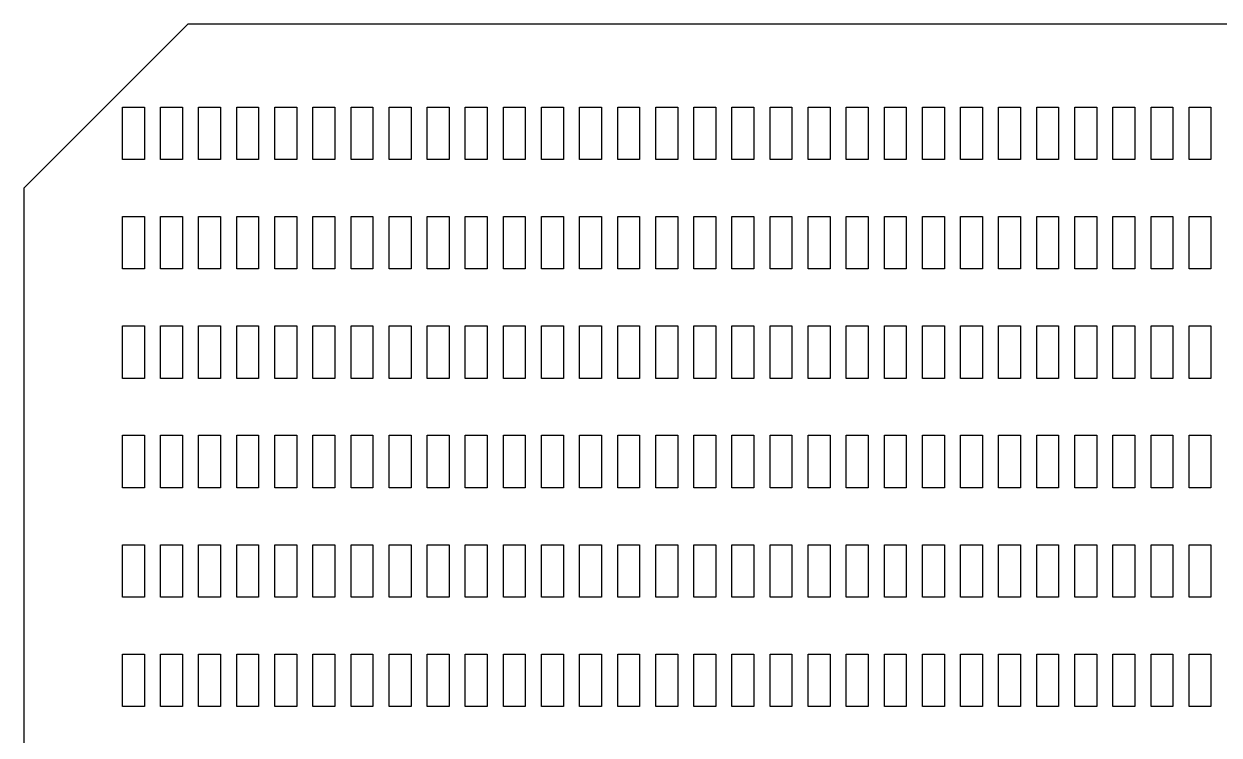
# Model space of a CAD drawing. Extents: x 9 to 33, y 0 to 18.
# Drawn here: x 12.308 to 15.036, y 5.66 to 7.285 of the extents above; entities that cross this region are included whole.
import ezdxf

# ---------------------------------------------------------------- set-up
doc = ezdxf.new("R2010")
doc.units = 0
doc.header["$MEASUREMENT"] = 0
doc.layers.add('OBJECT', color=3, linetype='CONTINUOUS')

msp = doc.modelspace()

# ---------------------------------------------------------------- linework, layer by layer
at = {"layer": 'OBJECT'}
for p, q in [((12.68269, 7.28487), (12.30769, 6.90987)), ((12.68269, 7.28487), (19.42769, 7.28487)), ((12.53269, 7.09487), (12.58269, 7.09487)), ((12.53269, 6.97487), (12.53269, 7.09487)), ((12.58269, 7.09487), (12.58269, 6.97487)), ((12.61965, 6.97487), (12.61965, 7.09487)), ((12.61965, 7.09487), (12.66965, 7.09487)), ((12.66965, 7.09487), (12.66965, 6.97487)), ((12.70661, 6.97487), (12.70661, 7.09487)), ((12.70661, 7.09487), (12.75661, 7.09487)), ((12.75661, 7.09487), (12.75661, 6.97487)), ((12.79357, 6.97487), (12.79357, 7.09487)), ((12.79357, 7.09487), (12.84357, 7.09487)), ((12.84357, 7.09487), (12.84357, 6.97487)), ((12.88053, 6.97487), (12.88053, 7.09487)), ((12.88053, 7.09487), (12.93053, 7.09487)), ((12.93053, 7.09487), (12.93053, 6.97487)), ((12.9675, 6.97487), (12.9675, 7.09487)), ((12.9675, 7.09487), (13.0175, 7.09487)), ((13.0175, 7.09487), (13.0175, 6.97487)), ((13.05446, 6.97487), (13.05446, 7.09487)), ((13.05446, 7.09487), (13.10446, 7.09487)), ((13.10446, 7.09487), (13.10446, 6.97487)), ((13.14142, 6.97487), (13.14142, 7.09487)), ((13.14142, 7.09487), (13.19142, 7.09487)), ((13.19142, 7.09487), (13.19142, 6.97487)), ((13.22838, 6.97487), (13.22838, 7.09487)), ((13.22838, 7.09487), (13.27838, 7.09487)), ((13.27838, 7.09487), (13.27838, 6.97487)), ((13.31534, 6.97487), (13.31534, 7.09487)), ((13.31534, 7.09487), (13.36534, 7.09487)), ((13.36534, 7.09487), (13.36534, 6.97487)), ((13.40231, 6.97487), (13.40231, 7.09487)), ((13.40231, 7.09487), (13.45231, 7.09487)), ((13.45231, 7.09487), (13.45231, 6.97487)), ((13.48927, 6.97487), (13.48927, 7.09487)), ((13.48927, 7.09487), (13.53927, 7.09487)), ((13.53927, 7.09487), (13.53927, 6.97487)), ((13.57623, 6.97487), (13.57623, 7.09487)), ((13.57623, 7.09487), (13.62623, 7.09487)), ((13.62623, 7.09487), (13.62623, 6.97487)), ((13.66319, 6.97487), (13.66319, 7.09487)), ((13.66319, 7.09487), (13.71319, 7.09487)), ((13.71319, 7.09487), (13.71319, 6.97487)), ((13.75015, 6.97487), (13.75015, 7.09487)), ((13.75015, 7.09487), (13.80015, 7.09487)), ((13.80015, 7.09487), (13.80015, 6.97487)), ((13.83712, 6.97487), (13.83712, 7.09487)), ((13.83712, 7.09487), (13.88712, 7.09487)), ((13.88712, 7.09487), (13.88712, 6.97487)), ((13.92408, 6.97487), (13.92408, 7.09487)), ((13.92408, 7.09487), (13.97408, 7.09487)), ((13.97408, 7.09487), (13.97408, 6.97487)), ((14.01104, 6.97487), (14.01104, 7.09487)), ((14.01104, 7.09487), (14.06104, 7.09487)), ((14.06104, 7.09487), (14.06104, 6.97487)), ((14.098, 6.97487), (14.098, 7.09487)), ((14.098, 7.09487), (14.148, 7.09487)), ((14.148, 7.09487), (14.148, 6.97487)), ((14.18496, 6.97487), (14.18496, 7.09487)), ((14.18496, 7.09487), (14.23496, 7.09487)), ((14.23496, 7.09487), (14.23496, 6.97487)), ((14.27193, 6.97487), (14.27193, 7.09487)), ((14.27193, 7.09487), (14.32193, 7.09487)), ((14.32193, 7.09487), (14.32193, 6.97487)), ((14.35889, 6.97487), (14.35889, 7.09487)), ((14.35889, 7.09487), (14.40889, 7.09487)), ((14.40889, 7.09487), (14.40889, 6.97487)), ((14.44585, 6.97487), (14.44585, 7.09487)), ((14.44585, 7.09487), (14.49585, 7.09487)), ((14.49585, 7.09487), (14.49585, 6.97487)), ((14.53281, 6.97487), (14.53281, 7.09487)), ((14.53281, 7.09487), (14.58281, 7.09487)), ((14.58281, 7.09487), (14.58281, 6.97487)), ((14.61977, 6.97487), (14.61977, 7.09487)), ((14.61977, 7.09487), (14.66977, 7.09487)), ((14.66977, 7.09487), (14.66977, 6.97487)), ((14.70674, 6.97487), (14.70674, 7.09487)), ((14.70674, 7.09487), (14.75674, 7.09487)), ((14.75674, 7.09487), (14.75674, 6.97487)), ((14.7937, 6.97487), (14.7937, 7.09487)), ((14.7937, 7.09487), (14.8437, 7.09487)), ((14.8437, 7.09487), (14.8437, 6.97487)), ((14.88066, 6.97487), (14.88066, 7.09487)), ((14.88066, 7.09487), (14.93066, 7.09487)), ((14.93066, 7.09487), (14.93066, 6.97487)), ((14.96762, 6.97487), (14.96762, 7.09487)), ((14.96762, 7.09487), (15.01762, 7.09487)), ((15.01762, 7.09487), (15.01762, 6.97487)), ((12.58269, 6.97487), (12.53269, 6.97487)), ((12.66965, 6.97487), (12.61965, 6.97487)), ((12.75661, 6.97487), (12.70661, 6.97487)), ((12.84357, 6.97487), (12.79357, 6.97487)), ((12.93053, 6.97487), (12.88053, 6.97487)), ((13.0175, 6.97487), (12.9675, 6.97487)), ((13.10446, 6.97487), (13.05446, 6.97487)), ((13.19142, 6.97487), (13.14142, 6.97487)), ((13.27838, 6.97487), (13.22838, 6.97487)), ((13.36534, 6.97487), (13.31534, 6.97487)), ((13.45231, 6.97487), (13.40231, 6.97487)), ((13.53927, 6.97487), (13.48927, 6.97487)), ((13.62623, 6.97487), (13.57623, 6.97487)), ((13.71319, 6.97487), (13.66319, 6.97487)), ((13.80015, 6.97487), (13.75015, 6.97487)), ((13.88712, 6.97487), (13.83712, 6.97487)), ((13.97408, 6.97487), (13.92408, 6.97487)), ((14.06104, 6.97487), (14.01104, 6.97487)), ((14.148, 6.97487), (14.098, 6.97487)), ((14.23496, 6.97487), (14.18496, 6.97487)), ((14.32193, 6.97487), (14.27193, 6.97487)), ((14.40889, 6.97487), (14.35889, 6.97487)), ((14.49585, 6.97487), (14.44585, 6.97487)), ((14.58281, 6.97487), (14.53281, 6.97487)), ((14.66977, 6.97487), (14.61977, 6.97487)), ((14.75674, 6.97487), (14.70674, 6.97487)), ((14.8437, 6.97487), (14.7937, 6.97487)), ((14.93066, 6.97487), (14.88066, 6.97487)), ((15.01762, 6.97487), (14.96762, 6.97487)), ((12.30769, 6.90987), (12.30769, 4.28487)), ((12.53269, 6.72487), (12.53269, 6.84487)), ((12.53269, 6.84487), (12.58269, 6.84487)), ((12.58269, 6.84487), (12.58269, 6.72487)), ((12.61965, 6.84487), (12.66965, 6.84487)), ((12.61965, 6.72487), (12.61965, 6.84487)), ((12.66965, 6.84487), (12.66965, 6.72487)), ((12.70661, 6.84487), (12.75661, 6.84487)), ((12.70661, 6.72487), (12.70661, 6.84487)), ((12.75661, 6.84487), (12.75661, 6.72487)), ((12.79357, 6.84487), (12.84357, 6.84487)), ((12.79357, 6.72487), (12.79357, 6.84487)), ((12.84357, 6.84487), (12.84357, 6.72487)), ((12.88053, 6.84487), (12.93053, 6.84487)), ((12.88053, 6.72487), (12.88053, 6.84487)), ((12.93053, 6.84487), (12.93053, 6.72487)), ((12.9675, 6.84487), (13.0175, 6.84487)), ((12.9675, 6.72487), (12.9675, 6.84487)), ((13.0175, 6.84487), (13.0175, 6.72487)), ((13.05446, 6.84487), (13.10446, 6.84487)), ((13.05446, 6.72487), (13.05446, 6.84487)), ((13.10446, 6.84487), (13.10446, 6.72487)), ((13.14142, 6.84487), (13.19142, 6.84487)), ((13.14142, 6.72487), (13.14142, 6.84487)), ((13.19142, 6.84487), (13.19142, 6.72487)), ((13.22838, 6.84487), (13.27838, 6.84487)), ((13.22838, 6.72487), (13.22838, 6.84487)), ((13.27838, 6.84487), (13.27838, 6.72487)), ((13.31534, 6.84487), (13.36534, 6.84487)), ((13.31534, 6.72487), (13.31534, 6.84487)), ((13.36534, 6.84487), (13.36534, 6.72487)), ((13.40231, 6.84487), (13.45231, 6.84487)), ((13.40231, 6.72487), (13.40231, 6.84487)), ((13.45231, 6.84487), (13.45231, 6.72487)), ((13.48927, 6.84487), (13.53927, 6.84487)), ((13.48927, 6.72487), (13.48927, 6.84487)), ((13.53927, 6.84487), (13.53927, 6.72487)), ((13.57623, 6.84487), (13.62623, 6.84487)), ((13.57623, 6.72487), (13.57623, 6.84487)), ((13.62623, 6.84487), (13.62623, 6.72487)), ((13.66319, 6.84487), (13.71319, 6.84487)), ((13.66319, 6.72487), (13.66319, 6.84487)), ((13.71319, 6.84487), (13.71319, 6.72487)), ((13.75015, 6.84487), (13.80015, 6.84487)), ((13.75015, 6.72487), (13.75015, 6.84487)), ((13.80015, 6.84487), (13.80015, 6.72487)), ((13.83712, 6.84487), (13.88712, 6.84487)), ((13.83712, 6.72487), (13.83712, 6.84487)), ((13.88712, 6.84487), (13.88712, 6.72487)), ((13.92408, 6.84487), (13.97408, 6.84487)), ((13.92408, 6.72487), (13.92408, 6.84487)), ((13.97408, 6.84487), (13.97408, 6.72487)), ((14.01104, 6.84487), (14.06104, 6.84487)), ((14.01104, 6.72487), (14.01104, 6.84487)), ((14.06104, 6.84487), (14.06104, 6.72487)), ((14.098, 6.84487), (14.148, 6.84487)), ((14.098, 6.72487), (14.098, 6.84487)), ((14.148, 6.84487), (14.148, 6.72487)), ((14.18496, 6.84487), (14.23496, 6.84487)), ((14.18496, 6.72487), (14.18496, 6.84487)), ((14.23496, 6.84487), (14.23496, 6.72487)), ((14.27193, 6.84487), (14.32193, 6.84487)), ((14.27193, 6.72487), (14.27193, 6.84487)), ((14.32193, 6.84487), (14.32193, 6.72487)), ((14.35889, 6.84487), (14.40889, 6.84487)), ((14.35889, 6.72487), (14.35889, 6.84487)), ((14.40889, 6.84487), (14.40889, 6.72487)), ((14.44585, 6.84487), (14.49585, 6.84487)), ((14.44585, 6.72487), (14.44585, 6.84487)), ((14.49585, 6.84487), (14.49585, 6.72487)), ((14.53281, 6.84487), (14.58281, 6.84487)), ((14.53281, 6.72487), (14.53281, 6.84487)), ((14.58281, 6.84487), (14.58281, 6.72487)), ((14.61977, 6.84487), (14.66977, 6.84487)), ((14.61977, 6.72487), (14.61977, 6.84487)), ((14.66977, 6.84487), (14.66977, 6.72487)), ((14.70674, 6.84487), (14.75674, 6.84487)), ((14.70674, 6.72487), (14.70674, 6.84487)), ((14.75674, 6.84487), (14.75674, 6.72487)), ((14.7937, 6.84487), (14.8437, 6.84487)), ((14.7937, 6.72487), (14.7937, 6.84487)), ((14.8437, 6.84487), (14.8437, 6.72487)), ((14.88066, 6.84487), (14.93066, 6.84487)), ((14.88066, 6.72487), (14.88066, 6.84487)), ((14.93066, 6.84487), (14.93066, 6.72487)), ((14.96762, 6.84487), (15.01762, 6.84487)), ((14.96762, 6.72487), (14.96762, 6.84487)), ((15.01762, 6.84487), (15.01762, 6.72487)), ((12.58269, 6.72487), (12.53269, 6.72487)), ((12.66965, 6.72487), (12.61965, 6.72487)), ((12.75661, 6.72487), (12.70661, 6.72487)), ((12.84357, 6.72487), (12.79357, 6.72487)), ((12.93053, 6.72487), (12.88053, 6.72487)), ((13.0175, 6.72487), (12.9675, 6.72487)), ((13.10446, 6.72487), (13.05446, 6.72487)), ((13.19142, 6.72487), (13.14142, 6.72487)), ((13.27838, 6.72487), (13.22838, 6.72487)), ((13.36534, 6.72487), (13.31534, 6.72487)), ((13.45231, 6.72487), (13.40231, 6.72487)), ((13.53927, 6.72487), (13.48927, 6.72487)), ((13.62623, 6.72487), (13.57623, 6.72487)), ((13.71319, 6.72487), (13.66319, 6.72487)), ((13.80015, 6.72487), (13.75015, 6.72487)), ((13.88712, 6.72487), (13.83712, 6.72487)), ((13.97408, 6.72487), (13.92408, 6.72487)), ((14.06104, 6.72487), (14.01104, 6.72487)), ((14.148, 6.72487), (14.098, 6.72487)), ((14.23496, 6.72487), (14.18496, 6.72487)), ((14.32193, 6.72487), (14.27193, 6.72487)), ((14.40889, 6.72487), (14.35889, 6.72487)), ((14.49585, 6.72487), (14.44585, 6.72487)), ((14.58281, 6.72487), (14.53281, 6.72487)), ((14.66977, 6.72487), (14.61977, 6.72487)), ((14.75674, 6.72487), (14.70674, 6.72487)), ((14.8437, 6.72487), (14.7937, 6.72487)), ((14.93066, 6.72487), (14.88066, 6.72487)), ((15.01762, 6.72487), (14.96762, 6.72487)), ((12.53269, 6.59487), (12.58269, 6.59487)), ((12.53269, 6.47487), (12.53269, 6.59487)), ((12.58269, 6.59487), (12.58269, 6.47487)), ((12.61965, 6.47487), (12.61965, 6.59487)), ((12.61965, 6.59487), (12.66965, 6.59487)), ((12.66965, 6.59487), (12.66965, 6.47487)), ((12.70661, 6.47487), (12.70661, 6.59487)), ((12.70661, 6.59487), (12.75661, 6.59487)), ((12.75661, 6.59487), (12.75661, 6.47487)), ((12.79357, 6.47487), (12.79357, 6.59487)), ((12.79357, 6.59487), (12.84357, 6.59487)), ((12.84357, 6.59487), (12.84357, 6.47487)), ((12.88053, 6.47487), (12.88053, 6.59487)), ((12.88053, 6.59487), (12.93053, 6.59487)), ((12.93053, 6.59487), (12.93053, 6.47487)), ((12.9675, 6.47487), (12.9675, 6.59487)), ((12.9675, 6.59487), (13.0175, 6.59487)), ((13.0175, 6.59487), (13.0175, 6.47487)), ((13.05446, 6.47487), (13.05446, 6.59487)), ((13.05446, 6.59487), (13.10446, 6.59487)), ((13.10446, 6.59487), (13.10446, 6.47487)), ((13.14142, 6.47487), (13.14142, 6.59487)), ((13.14142, 6.59487), (13.19142, 6.59487)), ((13.19142, 6.59487), (13.19142, 6.47487)), ((13.22838, 6.47487), (13.22838, 6.59487)), ((13.22838, 6.59487), (13.27838, 6.59487)), ((13.27838, 6.59487), (13.27838, 6.47487)), ((13.31534, 6.47487), (13.31534, 6.59487)), ((13.31534, 6.59487), (13.36534, 6.59487)), ((13.36534, 6.59487), (13.36534, 6.47487)), ((13.40231, 6.47487), (13.40231, 6.59487)), ((13.40231, 6.59487), (13.45231, 6.59487)), ((13.45231, 6.59487), (13.45231, 6.47487)), ((13.48927, 6.47487), (13.48927, 6.59487)), ((13.48927, 6.59487), (13.53927, 6.59487)), ((13.53927, 6.59487), (13.53927, 6.47487)), ((13.57623, 6.47487), (13.57623, 6.59487)), ((13.57623, 6.59487), (13.62623, 6.59487)), ((13.62623, 6.59487), (13.62623, 6.47487)), ((13.66319, 6.47487), (13.66319, 6.59487)), ((13.66319, 6.59487), (13.71319, 6.59487)), ((13.71319, 6.59487), (13.71319, 6.47487)), ((13.75015, 6.47487), (13.75015, 6.59487)), ((13.75015, 6.59487), (13.80015, 6.59487)), ((13.80015, 6.59487), (13.80015, 6.47487)), ((13.83712, 6.47487), (13.83712, 6.59487)), ((13.83712, 6.59487), (13.88712, 6.59487)), ((13.88712, 6.59487), (13.88712, 6.47487)), ((13.92408, 6.47487), (13.92408, 6.59487)), ((13.92408, 6.59487), (13.97408, 6.59487)), ((13.97408, 6.59487), (13.97408, 6.47487)), ((14.01104, 6.47487), (14.01104, 6.59487)), ((14.01104, 6.59487), (14.06104, 6.59487)), ((14.06104, 6.59487), (14.06104, 6.47487)), ((14.098, 6.47487), (14.098, 6.59487)), ((14.098, 6.59487), (14.148, 6.59487)), ((14.148, 6.59487), (14.148, 6.47487)), ((14.18496, 6.47487), (14.18496, 6.59487)), ((14.18496, 6.59487), (14.23496, 6.59487)), ((14.23496, 6.59487), (14.23496, 6.47487)), ((14.27193, 6.47487), (14.27193, 6.59487)), ((14.27193, 6.59487), (14.32193, 6.59487)), ((14.32193, 6.59487), (14.32193, 6.47487)), ((14.35889, 6.47487), (14.35889, 6.59487)), ((14.35889, 6.59487), (14.40889, 6.59487)), ((14.40889, 6.59487), (14.40889, 6.47487)), ((14.44585, 6.47487), (14.44585, 6.59487)), ((14.44585, 6.59487), (14.49585, 6.59487)), ((14.49585, 6.59487), (14.49585, 6.47487)), ((14.53281, 6.47487), (14.53281, 6.59487)), ((14.53281, 6.59487), (14.58281, 6.59487)), ((14.58281, 6.59487), (14.58281, 6.47487)), ((14.61977, 6.47487), (14.61977, 6.59487)), ((14.61977, 6.59487), (14.66977, 6.59487)), ((14.66977, 6.59487), (14.66977, 6.47487)), ((14.70674, 6.47487), (14.70674, 6.59487)), ((14.70674, 6.59487), (14.75674, 6.59487)), ((14.75674, 6.59487), (14.75674, 6.47487)), ((14.7937, 6.47487), (14.7937, 6.59487)), ((14.7937, 6.59487), (14.8437, 6.59487)), ((14.8437, 6.59487), (14.8437, 6.47487)), ((14.88066, 6.47487), (14.88066, 6.59487)), ((14.88066, 6.59487), (14.93066, 6.59487)), ((14.93066, 6.59487), (14.93066, 6.47487)), ((14.96762, 6.47487), (14.96762, 6.59487)), ((14.96762, 6.59487), (15.01762, 6.59487)), ((15.01762, 6.59487), (15.01762, 6.47487)), ((12.58269, 6.47487), (12.53269, 6.47487)), ((12.66965, 6.47487), (12.61965, 6.47487)), ((12.75661, 6.47487), (12.70661, 6.47487)), ((12.84357, 6.47487), (12.79357, 6.47487)), ((12.93053, 6.47487), (12.88053, 6.47487)), ((13.0175, 6.47487), (12.9675, 6.47487)), ((13.10446, 6.47487), (13.05446, 6.47487)), ((13.19142, 6.47487), (13.14142, 6.47487)), ((13.27838, 6.47487), (13.22838, 6.47487)), ((13.36534, 6.47487), (13.31534, 6.47487)), ((13.45231, 6.47487), (13.40231, 6.47487)), ((13.53927, 6.47487), (13.48927, 6.47487)), ((13.62623, 6.47487), (13.57623, 6.47487)), ((13.71319, 6.47487), (13.66319, 6.47487)), ((13.80015, 6.47487), (13.75015, 6.47487)), ((13.88712, 6.47487), (13.83712, 6.47487)), ((13.97408, 6.47487), (13.92408, 6.47487)), ((14.06104, 6.47487), (14.01104, 6.47487)), ((14.148, 6.47487), (14.098, 6.47487)), ((14.23496, 6.47487), (14.18496, 6.47487)), ((14.32193, 6.47487), (14.27193, 6.47487)), ((14.40889, 6.47487), (14.35889, 6.47487)), ((14.49585, 6.47487), (14.44585, 6.47487)), ((14.58281, 6.47487), (14.53281, 6.47487)), ((14.66977, 6.47487), (14.61977, 6.47487)), ((14.75674, 6.47487), (14.70674, 6.47487)), ((14.8437, 6.47487), (14.7937, 6.47487)), ((14.93066, 6.47487), (14.88066, 6.47487)), ((15.01762, 6.47487), (14.96762, 6.47487)), ((12.53269, 6.34487), (12.58269, 6.34487)), ((12.53269, 6.22487), (12.53269, 6.34487)), ((12.58269, 6.34487), (12.58269, 6.22487)), ((12.61965, 6.22487), (12.61965, 6.34487)), ((12.61965, 6.34487), (12.66965, 6.34487)), ((12.66965, 6.34487), (12.66965, 6.22487)), ((12.70661, 6.22487), (12.70661, 6.34487)), ((12.70661, 6.34487), (12.75661, 6.34487)), ((12.75661, 6.34487), (12.75661, 6.22487)), ((12.79357, 6.22487), (12.79357, 6.34487)), ((12.79357, 6.34487), (12.84357, 6.34487)), ((12.84357, 6.34487), (12.84357, 6.22487)), ((12.88053, 6.22487), (12.88053, 6.34487)), ((12.88053, 6.34487), (12.93053, 6.34487)), ((12.93053, 6.34487), (12.93053, 6.22487)), ((12.9675, 6.22487), (12.9675, 6.34487)), ((12.9675, 6.34487), (13.0175, 6.34487)), ((13.0175, 6.34487), (13.0175, 6.22487)), ((13.05446, 6.22487), (13.05446, 6.34487)), ((13.05446, 6.34487), (13.10446, 6.34487)), ((13.10446, 6.34487), (13.10446, 6.22487)), ((13.14142, 6.22487), (13.14142, 6.34487)), ((13.14142, 6.34487), (13.19142, 6.34487)), ((13.19142, 6.34487), (13.19142, 6.22487)), ((13.22838, 6.22487), (13.22838, 6.34487)), ((13.22838, 6.34487), (13.27838, 6.34487)), ((13.27838, 6.34487), (13.27838, 6.22487)), ((13.31534, 6.22487), (13.31534, 6.34487)), ((13.31534, 6.34487), (13.36534, 6.34487)), ((13.36534, 6.34487), (13.36534, 6.22487)), ((13.40231, 6.22487), (13.40231, 6.34487)), ((13.40231, 6.34487), (13.45231, 6.34487)), ((13.45231, 6.34487), (13.45231, 6.22487)), ((13.48927, 6.22487), (13.48927, 6.34487)), ((13.48927, 6.34487), (13.53927, 6.34487)), ((13.53927, 6.34487), (13.53927, 6.22487)), ((13.57623, 6.22487), (13.57623, 6.34487)), ((13.57623, 6.34487), (13.62623, 6.34487)), ((13.62623, 6.34487), (13.62623, 6.22487)), ((13.66319, 6.22487), (13.66319, 6.34487)), ((13.66319, 6.34487), (13.71319, 6.34487)), ((13.71319, 6.34487), (13.71319, 6.22487)), ((13.75015, 6.22487), (13.75015, 6.34487)), ((13.75015, 6.34487), (13.80015, 6.34487)), ((13.80015, 6.34487), (13.80015, 6.22487)), ((13.83712, 6.22487), (13.83712, 6.34487)), ((13.83712, 6.34487), (13.88712, 6.34487)), ((13.88712, 6.34487), (13.88712, 6.22487)), ((13.92408, 6.22487), (13.92408, 6.34487)), ((13.92408, 6.34487), (13.97408, 6.34487)), ((13.97408, 6.34487), (13.97408, 6.22487)), ((14.01104, 6.22487), (14.01104, 6.34487)), ((14.01104, 6.34487), (14.06104, 6.34487)), ((14.06104, 6.34487), (14.06104, 6.22487)), ((14.098, 6.22487), (14.098, 6.34487)), ((14.098, 6.34487), (14.148, 6.34487)), ((14.148, 6.34487), (14.148, 6.22487)), ((14.18496, 6.22487), (14.18496, 6.34487)), ((14.18496, 6.34487), (14.23496, 6.34487)), ((14.23496, 6.34487), (14.23496, 6.22487)), ((14.27193, 6.22487), (14.27193, 6.34487)), ((14.27193, 6.34487), (14.32193, 6.34487)), ((14.32193, 6.34487), (14.32193, 6.22487)), ((14.35889, 6.22487), (14.35889, 6.34487)), ((14.35889, 6.34487), (14.40889, 6.34487)), ((14.40889, 6.34487), (14.40889, 6.22487)), ((14.44585, 6.22487), (14.44585, 6.34487)), ((14.44585, 6.34487), (14.49585, 6.34487)), ((14.49585, 6.34487), (14.49585, 6.22487)), ((14.53281, 6.22487), (14.53281, 6.34487)), ((14.53281, 6.34487), (14.58281, 6.34487)), ((14.58281, 6.34487), (14.58281, 6.22487)), ((14.61977, 6.22487), (14.61977, 6.34487)), ((14.61977, 6.34487), (14.66977, 6.34487)), ((14.66977, 6.34487), (14.66977, 6.22487)), ((14.70674, 6.22487), (14.70674, 6.34487)), ((14.70674, 6.34487), (14.75674, 6.34487)), ((14.75674, 6.34487), (14.75674, 6.22487)), ((14.7937, 6.22487), (14.7937, 6.34487)), ((14.7937, 6.34487), (14.8437, 6.34487)), ((14.8437, 6.34487), (14.8437, 6.22487)), ((14.88066, 6.22487), (14.88066, 6.34487)), ((14.88066, 6.34487), (14.93066, 6.34487)), ((14.93066, 6.34487), (14.93066, 6.22487)), ((14.96762, 6.22487), (14.96762, 6.34487)), ((14.96762, 6.34487), (15.01762, 6.34487)), ((15.01762, 6.34487), (15.01762, 6.22487)), ((12.58269, 6.22487), (12.53269, 6.22487)), ((12.66965, 6.22487), (12.61965, 6.22487)), ((12.75661, 6.22487), (12.70661, 6.22487)), ((12.84357, 6.22487), (12.79357, 6.22487)), ((12.93053, 6.22487), (12.88053, 6.22487)), ((13.0175, 6.22487), (12.9675, 6.22487)), ((13.10446, 6.22487), (13.05446, 6.22487)), ((13.19142, 6.22487), (13.14142, 6.22487)), ((13.27838, 6.22487), (13.22838, 6.22487)), ((13.36534, 6.22487), (13.31534, 6.22487)), ((13.45231, 6.22487), (13.40231, 6.22487)), ((13.53927, 6.22487), (13.48927, 6.22487)), ((13.62623, 6.22487), (13.57623, 6.22487)), ((13.71319, 6.22487), (13.66319, 6.22487)), ((13.80015, 6.22487), (13.75015, 6.22487)), ((13.88712, 6.22487), (13.83712, 6.22487)), ((13.97408, 6.22487), (13.92408, 6.22487)), ((14.06104, 6.22487), (14.01104, 6.22487)), ((14.148, 6.22487), (14.098, 6.22487)), ((14.23496, 6.22487), (14.18496, 6.22487)), ((14.32193, 6.22487), (14.27193, 6.22487)), ((14.40889, 6.22487), (14.35889, 6.22487)), ((14.49585, 6.22487), (14.44585, 6.22487)), ((14.58281, 6.22487), (14.53281, 6.22487)), ((14.66977, 6.22487), (14.61977, 6.22487)), ((14.75674, 6.22487), (14.70674, 6.22487)), ((14.8437, 6.22487), (14.7937, 6.22487)), ((14.93066, 6.22487), (14.88066, 6.22487)), ((15.01762, 6.22487), (14.96762, 6.22487)), ((12.53269, 6.09487), (12.58269, 6.09487)), ((12.53269, 5.97487), (12.53269, 6.09487)), ((12.58269, 6.09487), (12.58269, 5.97487)), ((12.61965, 5.97487), (12.61965, 6.09487)), ((12.61965, 6.09487), (12.66965, 6.09487)), ((12.66965, 6.09487), (12.66965, 5.97487)), ((12.70661, 5.97487), (12.70661, 6.09487)), ((12.70661, 6.09487), (12.75661, 6.09487)), ((12.75661, 6.09487), (12.75661, 5.97487)), ((12.79357, 5.97487), (12.79357, 6.09487)), ((12.79357, 6.09487), (12.84357, 6.09487)), ((12.84357, 6.09487), (12.84357, 5.97487)), ((12.88053, 5.97487), (12.88053, 6.09487)), ((12.88053, 6.09487), (12.93053, 6.09487)), ((12.93053, 6.09487), (12.93053, 5.97487)), ((12.9675, 5.97487), (12.9675, 6.09487)), ((12.9675, 6.09487), (13.0175, 6.09487)), ((13.0175, 6.09487), (13.0175, 5.97487)), ((13.05446, 5.97487), (13.05446, 6.09487)), ((13.05446, 6.09487), (13.10446, 6.09487)), ((13.10446, 6.09487), (13.10446, 5.97487)), ((13.14142, 5.97487), (13.14142, 6.09487)), ((13.14142, 6.09487), (13.19142, 6.09487)), ((13.19142, 6.09487), (13.19142, 5.97487)), ((13.22838, 5.97487), (13.22838, 6.09487)), ((13.22838, 6.09487), (13.27838, 6.09487)), ((13.27838, 6.09487), (13.27838, 5.97487)), ((13.31534, 5.97487), (13.31534, 6.09487)), ((13.31534, 6.09487), (13.36534, 6.09487)), ((13.36534, 6.09487), (13.36534, 5.97487)), ((13.40231, 5.97487), (13.40231, 6.09487)), ((13.40231, 6.09487), (13.45231, 6.09487)), ((13.45231, 6.09487), (13.45231, 5.97487)), ((13.48927, 5.97487), (13.48927, 6.09487)), ((13.48927, 6.09487), (13.53927, 6.09487)), ((13.53927, 6.09487), (13.53927, 5.97487)), ((13.57623, 5.97487), (13.57623, 6.09487)), ((13.57623, 6.09487), (13.62623, 6.09487)), ((13.62623, 6.09487), (13.62623, 5.97487)), ((13.66319, 5.97487), (13.66319, 6.09487)), ((13.66319, 6.09487), (13.71319, 6.09487)), ((13.71319, 6.09487), (13.71319, 5.97487)), ((13.75015, 5.97487), (13.75015, 6.09487)), ((13.75015, 6.09487), (13.80015, 6.09487)), ((13.80015, 6.09487), (13.80015, 5.97487)), ((13.83712, 5.97487), (13.83712, 6.09487)), ((13.83712, 6.09487), (13.88712, 6.09487)), ((13.88712, 6.09487), (13.88712, 5.97487)), ((13.92408, 5.97487), (13.92408, 6.09487)), ((13.92408, 6.09487), (13.97408, 6.09487)), ((13.97408, 6.09487), (13.97408, 5.97487)), ((14.01104, 5.97487), (14.01104, 6.09487)), ((14.01104, 6.09487), (14.06104, 6.09487)), ((14.06104, 6.09487), (14.06104, 5.97487)), ((14.098, 5.97487), (14.098, 6.09487)), ((14.098, 6.09487), (14.148, 6.09487)), ((14.148, 6.09487), (14.148, 5.97487)), ((14.18496, 5.97487), (14.18496, 6.09487)), ((14.18496, 6.09487), (14.23496, 6.09487)), ((14.23496, 6.09487), (14.23496, 5.97487)), ((14.27193, 5.97487), (14.27193, 6.09487)), ((14.27193, 6.09487), (14.32193, 6.09487)), ((14.32193, 6.09487), (14.32193, 5.97487)), ((14.35889, 5.97487), (14.35889, 6.09487)), ((14.35889, 6.09487), (14.40889, 6.09487)), ((14.40889, 6.09487), (14.40889, 5.97487)), ((14.44585, 5.97487), (14.44585, 6.09487)), ((14.44585, 6.09487), (14.49585, 6.09487)), ((14.49585, 6.09487), (14.49585, 5.97487)), ((14.53281, 5.97487), (14.53281, 6.09487)), ((14.53281, 6.09487), (14.58281, 6.09487)), ((14.58281, 6.09487), (14.58281, 5.97487)), ((14.61977, 5.97487), (14.61977, 6.09487)), ((14.61977, 6.09487), (14.66977, 6.09487)), ((14.66977, 6.09487), (14.66977, 5.97487)), ((14.70674, 5.97487), (14.70674, 6.09487)), ((14.70674, 6.09487), (14.75674, 6.09487)), ((14.75674, 6.09487), (14.75674, 5.97487)), ((14.7937, 5.97487), (14.7937, 6.09487)), ((14.7937, 6.09487), (14.8437, 6.09487)), ((14.8437, 6.09487), (14.8437, 5.97487)), ((14.88066, 5.97487), (14.88066, 6.09487)), ((14.88066, 6.09487), (14.93066, 6.09487)), ((14.93066, 6.09487), (14.93066, 5.97487)), ((14.96762, 5.97487), (14.96762, 6.09487)), ((14.96762, 6.09487), (15.01762, 6.09487)), ((15.01762, 6.09487), (15.01762, 5.97487)), ((12.58269, 5.97487), (12.53269, 5.97487)), ((12.66965, 5.97487), (12.61965, 5.97487)), ((12.75661, 5.97487), (12.70661, 5.97487)), ((12.84357, 5.97487), (12.79357, 5.97487)), ((12.93053, 5.97487), (12.88053, 5.97487)), ((13.0175, 5.97487), (12.9675, 5.97487)), ((13.10446, 5.97487), (13.05446, 5.97487)), ((13.19142, 5.97487), (13.14142, 5.97487)), ((13.27838, 5.97487), (13.22838, 5.97487)), ((13.36534, 5.97487), (13.31534, 5.97487)), ((13.45231, 5.97487), (13.40231, 5.97487)), ((13.53927, 5.97487), (13.48927, 5.97487)), ((13.62623, 5.97487), (13.57623, 5.97487)), ((13.71319, 5.97487), (13.66319, 5.97487)), ((13.80015, 5.97487), (13.75015, 5.97487)), ((13.88712, 5.97487), (13.83712, 5.97487)), ((13.97408, 5.97487), (13.92408, 5.97487)), ((14.06104, 5.97487), (14.01104, 5.97487)), ((14.148, 5.97487), (14.098, 5.97487)), ((14.23496, 5.97487), (14.18496, 5.97487)), ((14.32193, 5.97487), (14.27193, 5.97487)), ((14.40889, 5.97487), (14.35889, 5.97487)), ((14.49585, 5.97487), (14.44585, 5.97487)), ((14.58281, 5.97487), (14.53281, 5.97487)), ((14.66977, 5.97487), (14.61977, 5.97487)), ((14.75674, 5.97487), (14.70674, 5.97487)), ((14.8437, 5.97487), (14.7937, 5.97487)), ((14.93066, 5.97487), (14.88066, 5.97487)), ((15.01762, 5.97487), (14.96762, 5.97487)), ((12.53269, 5.84487), (12.58269, 5.84487)), ((12.53269, 5.72487), (12.53269, 5.84487)), ((12.58269, 5.84487), (12.58269, 5.72487)), ((12.61965, 5.72487), (12.61965, 5.84487)), ((12.61965, 5.84487), (12.66965, 5.84487)), ((12.66965, 5.84487), (12.66965, 5.72487)), ((12.70661, 5.72487), (12.70661, 5.84487)), ((12.70661, 5.84487), (12.75661, 5.84487)), ((12.75661, 5.84487), (12.75661, 5.72487)), ((12.79357, 5.72487), (12.79357, 5.84487)), ((12.79357, 5.84487), (12.84357, 5.84487)), ((12.84357, 5.84487), (12.84357, 5.72487)), ((12.88053, 5.72487), (12.88053, 5.84487)), ((12.88053, 5.84487), (12.93053, 5.84487)), ((12.93053, 5.84487), (12.93053, 5.72487)), ((12.9675, 5.72487), (12.9675, 5.84487)), ((12.9675, 5.84487), (13.0175, 5.84487)), ((13.0175, 5.84487), (13.0175, 5.72487)), ((13.05446, 5.72487), (13.05446, 5.84487)), ((13.05446, 5.84487), (13.10446, 5.84487)), ((13.10446, 5.84487), (13.10446, 5.72487)), ((13.14142, 5.72487), (13.14142, 5.84487)), ((13.14142, 5.84487), (13.19142, 5.84487)), ((13.19142, 5.84487), (13.19142, 5.72487)), ((13.22838, 5.72487), (13.22838, 5.84487)), ((13.22838, 5.84487), (13.27838, 5.84487)), ((13.27838, 5.84487), (13.27838, 5.72487)), ((13.31534, 5.72487), (13.31534, 5.84487)), ((13.31534, 5.84487), (13.36534, 5.84487)), ((13.36534, 5.84487), (13.36534, 5.72487)), ((13.40231, 5.72487), (13.40231, 5.84487)), ((13.40231, 5.84487), (13.45231, 5.84487)), ((13.45231, 5.84487), (13.45231, 5.72487)), ((13.48927, 5.72487), (13.48927, 5.84487)), ((13.48927, 5.84487), (13.53927, 5.84487)), ((13.53927, 5.84487), (13.53927, 5.72487)), ((13.57623, 5.72487), (13.57623, 5.84487)), ((13.57623, 5.84487), (13.62623, 5.84487)), ((13.62623, 5.84487), (13.62623, 5.72487)), ((13.66319, 5.72487), (13.66319, 5.84487)), ((13.66319, 5.84487), (13.71319, 5.84487)), ((13.71319, 5.84487), (13.71319, 5.72487)), ((13.75015, 5.72487), (13.75015, 5.84487)), ((13.75015, 5.84487), (13.80015, 5.84487)), ((13.80015, 5.84487), (13.80015, 5.72487)), ((13.83712, 5.72487), (13.83712, 5.84487)), ((13.83712, 5.84487), (13.88712, 5.84487)), ((13.88712, 5.84487), (13.88712, 5.72487)), ((13.92408, 5.72487), (13.92408, 5.84487)), ((13.92408, 5.84487), (13.97408, 5.84487)), ((13.97408, 5.84487), (13.97408, 5.72487)), ((14.01104, 5.72487), (14.01104, 5.84487)), ((14.01104, 5.84487), (14.06104, 5.84487)), ((14.06104, 5.84487), (14.06104, 5.72487)), ((14.098, 5.72487), (14.098, 5.84487)), ((14.098, 5.84487), (14.148, 5.84487)), ((14.148, 5.84487), (14.148, 5.72487)), ((14.18496, 5.72487), (14.18496, 5.84487)), ((14.18496, 5.84487), (14.23496, 5.84487)), ((14.23496, 5.84487), (14.23496, 5.72487)), ((14.27193, 5.72487), (14.27193, 5.84487)), ((14.27193, 5.84487), (14.32193, 5.84487)), ((14.32193, 5.84487), (14.32193, 5.72487)), ((14.35889, 5.72487), (14.35889, 5.84487)), ((14.35889, 5.84487), (14.40889, 5.84487)), ((14.40889, 5.84487), (14.40889, 5.72487)), ((14.44585, 5.72487), (14.44585, 5.84487)), ((14.44585, 5.84487), (14.49585, 5.84487)), ((14.49585, 5.84487), (14.49585, 5.72487)), ((14.53281, 5.72487), (14.53281, 5.84487)), ((14.53281, 5.84487), (14.58281, 5.84487)), ((14.58281, 5.84487), (14.58281, 5.72487)), ((14.61977, 5.72487), (14.61977, 5.84487)), ((14.61977, 5.84487), (14.66977, 5.84487)), ((14.66977, 5.84487), (14.66977, 5.72487)), ((14.70674, 5.72487), (14.70674, 5.84487)), ((14.70674, 5.84487), (14.75674, 5.84487)), ((14.75674, 5.84487), (14.75674, 5.72487)), ((14.7937, 5.72487), (14.7937, 5.84487)), ((14.7937, 5.84487), (14.8437, 5.84487)), ((14.8437, 5.84487), (14.8437, 5.72487)), ((14.88066, 5.72487), (14.88066, 5.84487)), ((14.88066, 5.84487), (14.93066, 5.84487)), ((14.93066, 5.84487), (14.93066, 5.72487)), ((14.96762, 5.72487), (14.96762, 5.84487)), ((14.96762, 5.84487), (15.01762, 5.84487)), ((15.01762, 5.84487), (15.01762, 5.72487)), ((12.58269, 5.72487), (12.53269, 5.72487)), ((12.66965, 5.72487), (12.61965, 5.72487)), ((12.75661, 5.72487), (12.70661, 5.72487)), ((12.84357, 5.72487), (12.79357, 5.72487)), ((12.93053, 5.72487), (12.88053, 5.72487)), ((13.0175, 5.72487), (12.9675, 5.72487)), ((13.10446, 5.72487), (13.05446, 5.72487)), ((13.19142, 5.72487), (13.14142, 5.72487)), ((13.27838, 5.72487), (13.22838, 5.72487)), ((13.36534, 5.72487), (13.31534, 5.72487)), ((13.45231, 5.72487), (13.40231, 5.72487)), ((13.53927, 5.72487), (13.48927, 5.72487)), ((13.62623, 5.72487), (13.57623, 5.72487)), ((13.71319, 5.72487), (13.66319, 5.72487)), ((13.80015, 5.72487), (13.75015, 5.72487)), ((13.88712, 5.72487), (13.83712, 5.72487)), ((13.97408, 5.72487), (13.92408, 5.72487)), ((14.06104, 5.72487), (14.01104, 5.72487)), ((14.148, 5.72487), (14.098, 5.72487)), ((14.23496, 5.72487), (14.18496, 5.72487)), ((14.32193, 5.72487), (14.27193, 5.72487)), ((14.40889, 5.72487), (14.35889, 5.72487)), ((14.49585, 5.72487), (14.44585, 5.72487)), ((14.58281, 5.72487), (14.53281, 5.72487)), ((14.66977, 5.72487), (14.61977, 5.72487)), ((14.75674, 5.72487), (14.70674, 5.72487)), ((14.8437, 5.72487), (14.7937, 5.72487)), ((14.93066, 5.72487), (14.88066, 5.72487)), ((15.01762, 5.72487), (14.96762, 5.72487))]:
    msp.add_line(p, q, dxfattribs=at)

doc.saveas('drawing.dxf')
